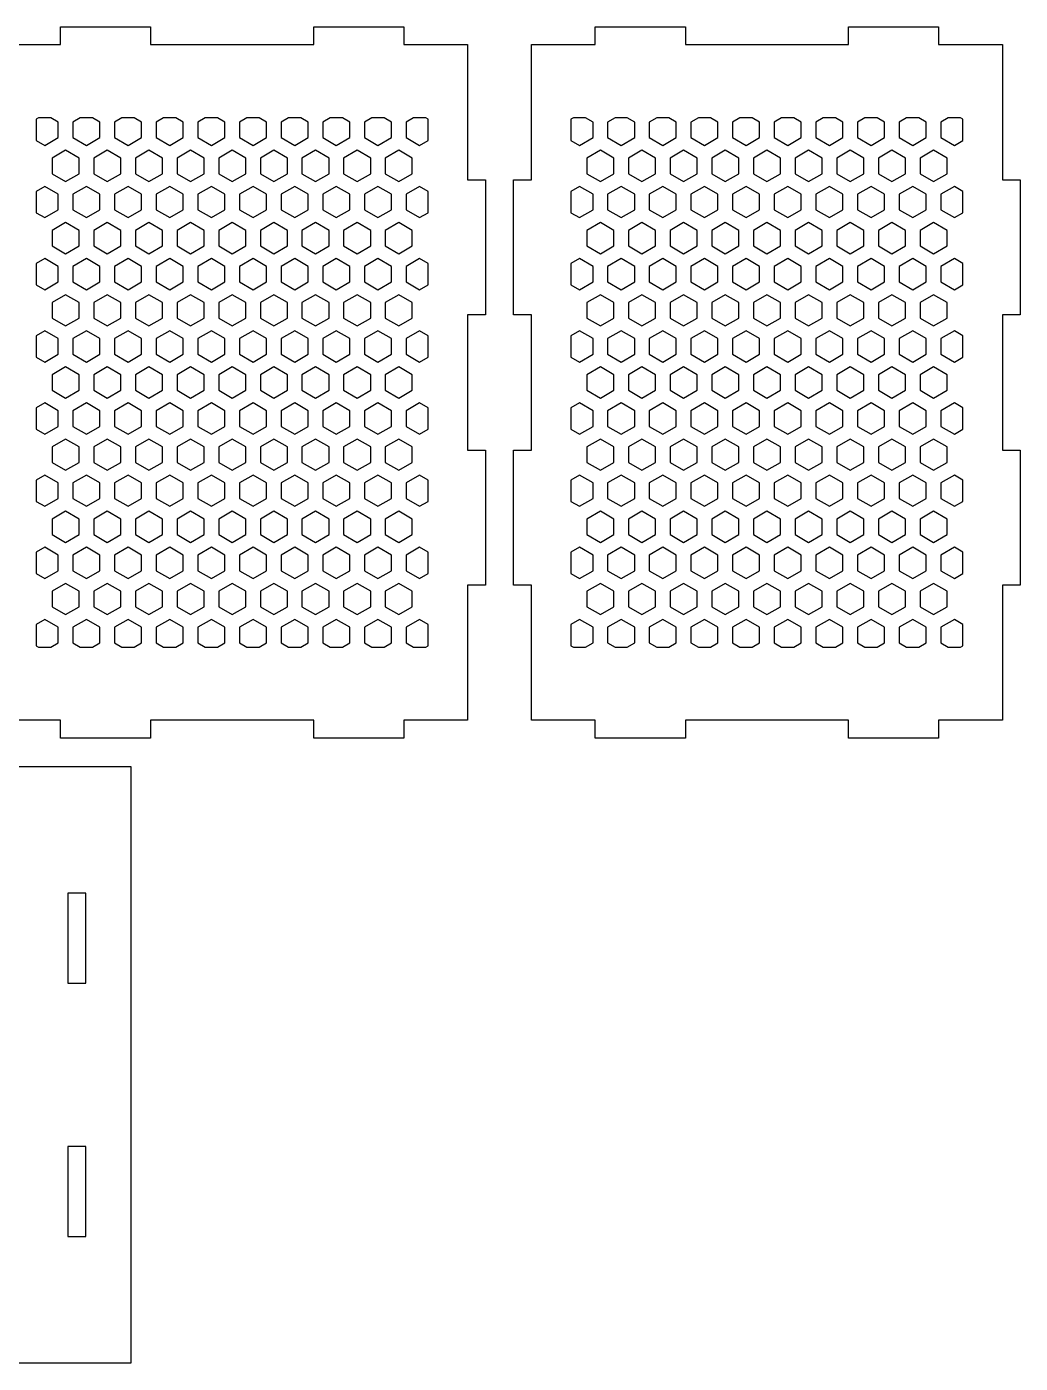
# Model space of a CAD drawing. Header units: millimetres. Extents: x 0 to 375, y -237 to 0.
# Drawn here: x 198.5 to 375, y -237.3 to 0 of the extents above; entities that cross this region are included whole.
import ezdxf

# ---------------------------------------------------------------- set-up
doc = ezdxf.new("R2010")
doc.units = ezdxf.units.MM
doc.layers.add('CUT', color=1, linetype='Continuous')

msp = doc.modelspace()

# ---------------------------------------------------------------- linework, layer by layer
at = {"layer": 'CUT'}
msp.add_lwpolyline([(193.18, -3.17), (204.5, -3.17), (204.5, 0), (220.5, 0), (220.5, -3.17), (249.5, -3.17), (249.5, 0), (265.5, 0), (265.5, -3.17), (276.82, -3.17), (276.82, -27.17), (280, -27.17), (280, -51.17), (276.82, -51.17), (276.82, -75.17), (280, -75.17), (280, -99.17), (276.82, -99.17), (276.82, -123.17), (265.5, -123.17), (265.5, -126.35), (265.5, -126.35), (249.5, -126.35), (249.5, -123.17), (220.5, -123.17), (220.5, -126.35), (204.5, -126.35), (204.5, -123.17), (193.18, -123.17)], dxfattribs=at)
for points in [[(360.5, -126.35), (344.5, -126.35), (344.5, -123.17), (315.5, -123.17), (315.5, -126.35), (299.5, -126.35), (299.5, -123.17), (288.18, -123.17), (288.18, -99.17), (285, -99.17), (285, -75.17), (288.18, -75.17), (288.18, -51.17), (285, -51.17), (285, -27.17), (288.18, -27.17), (288.18, -3.17), (299.5, -3.17), (299.5, 0), (315.5, 0), (315.5, -3.17), (344.5, -3.17), (344.5, 0), (360.5, 0), (360.5, -3.17), (371.82, -3.17), (371.82, -27.17), (375, -27.17), (375, -51.17), (371.82, -51.17), (371.82, -75.17), (375, -75.17), (375, -99.17), (371.82, -99.17), (371.82, -123.17), (360.5, -123.17), (360.5, -126.35)], [(204.1, -16.93), (202.79, -16.17), (200.61, -16.17), (200.18, -16.42), (200.18, -20.21), (201.7, -21.09), (204.1, -19.7), (204.1, -16.93)], [(211.5, -19.7), (211.5, -16.93), (210.19, -16.17), (208.01, -16.17), (206.7, -16.93), (206.7, -19.7), (209.1, -21.09), (211.5, -19.7)], [(218.9, -19.7), (218.9, -16.93), (217.59, -16.17), (215.41, -16.17), (214.1, -16.93), (214.1, -19.7), (216.5, -21.09), (218.9, -19.7)], [(226.3, -19.7), (226.3, -16.93), (224.99, -16.17), (222.81, -16.17), (221.5, -16.93), (221.5, -19.7), (223.9, -21.09), (226.3, -19.7)], [(233.7, -16.93), (232.39, -16.17), (230.21, -16.17), (228.9, -16.93), (228.9, -19.7), (231.3, -21.09), (233.7, -19.7), (233.7, -16.93)], [(241.1, -16.93), (239.79, -16.17), (237.61, -16.17), (236.3, -16.93), (236.3, -19.7), (238.7, -21.09), (241.1, -19.7), (241.1, -16.93)], [(248.5, -19.7), (248.5, -16.93), (247.19, -16.17), (245.01, -16.17), (243.7, -16.93), (243.7, -19.7), (246.1, -21.09), (248.5, -19.7)], [(255.9, -19.7), (255.9, -16.93), (254.59, -16.17), (252.41, -16.17), (251.1, -16.93), (251.1, -19.7), (253.5, -21.09), (255.9, -19.7)], [(263.3, -16.93), (261.99, -16.17), (259.81, -16.17), (258.5, -16.93), (258.5, -19.7), (260.9, -21.09), (263.3, -19.7), (263.3, -16.93)], [(268.3, -21.09), (269.82, -20.21), (269.82, -16.42), (269.39, -16.17), (267.21, -16.17), (265.9, -16.93), (265.9, -19.7), (268.3, -21.09)], [(299.1, -16.93), (297.79, -16.17), (295.61, -16.17), (295.18, -16.42), (295.18, -20.21), (296.7, -21.09), (299.1, -19.7), (299.1, -16.93)], [(306.5, -19.7), (306.5, -16.93), (305.19, -16.17), (303.01, -16.17), (301.7, -16.93), (301.7, -19.7), (304.1, -21.09), (306.5, -19.7)], [(313.9, -19.7), (313.9, -16.93), (312.59, -16.17), (310.41, -16.17), (309.1, -16.93), (309.1, -19.7), (311.5, -21.09), (313.9, -19.7)], [(321.3, -19.7), (321.3, -16.93), (319.99, -16.17), (317.81, -16.17), (316.5, -16.93), (316.5, -19.7), (318.9, -21.09), (321.3, -19.7)], [(328.7, -16.93), (327.39, -16.17), (325.21, -16.17), (323.9, -16.93), (323.9, -19.7), (326.3, -21.09), (328.7, -19.7), (328.7, -16.93)], [(336.1, -16.93), (334.79, -16.17), (332.61, -16.17), (331.3, -16.93), (331.3, -19.7), (333.7, -21.09), (336.1, -19.7), (336.1, -16.93)], [(343.5, -19.7), (343.5, -16.93), (342.19, -16.17), (340.01, -16.17), (338.7, -16.93), (338.7, -19.7), (341.1, -21.09), (343.5, -19.7)], [(350.9, -19.7), (350.9, -16.93), (349.59, -16.17), (347.41, -16.17), (346.1, -16.93), (346.1, -19.7), (348.5, -21.09), (350.9, -19.7)], [(358.3, -16.93), (356.99, -16.17), (354.81, -16.17), (353.5, -16.93), (353.5, -19.7), (355.9, -21.09), (358.3, -19.7), (358.3, -16.93)], [(363.3, -21.09), (364.82, -20.21), (364.82, -16.42), (364.39, -16.17), (362.21, -16.17), (360.9, -16.93), (360.9, -19.7), (363.3, -21.09)], [(207.8, -26.11), (207.8, -23.34), (205.4, -21.95), (203, -23.34), (203, -26.11), (205.4, -27.49), (207.8, -26.11)], [(215.2, -26.11), (215.2, -23.34), (212.8, -21.95), (210.4, -23.34), (210.4, -26.11), (212.8, -27.49), (215.2, -26.11)], [(220.2, -27.49), (222.6, -26.11), (222.6, -23.34), (220.2, -21.95), (217.8, -23.34), (217.8, -26.11), (220.2, -27.49)], [(230, -26.11), (230, -23.34), (227.6, -21.95), (225.2, -23.34), (225.2, -26.11), (227.6, -27.49), (230, -26.11)], [(237.4, -26.11), (237.4, -23.34), (235, -21.95), (232.6, -23.34), (232.6, -26.11), (235, -27.49), (237.4, -26.11)], [(244.8, -26.11), (244.8, -23.34), (242.4, -21.95), (240, -23.34), (240, -26.11), (242.4, -27.49), (244.8, -26.11)], [(249.8, -27.49), (252.2, -26.11), (252.2, -23.34), (249.8, -21.95), (247.4, -23.34), (247.4, -26.11), (249.8, -27.49)], [(259.6, -26.11), (259.6, -23.34), (257.2, -21.95), (254.8, -23.34), (254.8, -26.11), (257.2, -27.49), (259.6, -26.11)], [(267, -26.11), (267, -23.34), (264.6, -21.95), (262.2, -23.34), (262.2, -26.11), (264.6, -27.49), (267, -26.11)], [(302.8, -26.11), (302.8, -23.34), (300.4, -21.95), (298, -23.34), (298, -26.11), (300.4, -27.49), (302.8, -26.11)], [(310.2, -26.11), (310.2, -23.34), (307.8, -21.95), (305.4, -23.34), (305.4, -26.11), (307.8, -27.49), (310.2, -26.11)], [(315.2, -27.49), (317.6, -26.11), (317.6, -23.34), (315.2, -21.95), (312.8, -23.34), (312.8, -26.11), (315.2, -27.49)], [(325, -26.11), (325, -23.34), (322.6, -21.95), (320.2, -23.34), (320.2, -26.11), (322.6, -27.49), (325, -26.11)], [(332.4, -26.11), (332.4, -23.34), (330, -21.95), (327.6, -23.34), (327.6, -26.11), (330, -27.49), (332.4, -26.11)], [(339.8, -26.11), (339.8, -23.34), (337.4, -21.95), (335, -23.34), (335, -26.11), (337.4, -27.49), (339.8, -26.11)], [(344.8, -27.49), (347.2, -26.11), (347.2, -23.34), (344.8, -21.95), (342.4, -23.34), (342.4, -26.11), (344.8, -27.49)], [(354.6, -26.11), (354.6, -23.34), (352.2, -21.95), (349.8, -23.34), (349.8, -26.11), (352.2, -27.49), (354.6, -26.11)], [(362, -26.11), (362, -23.34), (359.6, -21.95), (357.2, -23.34), (357.2, -26.11), (359.6, -27.49), (362, -26.11)], [(204.1, -32.52), (204.1, -29.75), (201.7, -28.36), (200.18, -29.24), (200.18, -33.02), (201.7, -33.9), (204.1, -32.52)], [(211.5, -32.52), (211.5, -29.75), (209.1, -28.36), (206.7, -29.75), (206.7, -32.52), (209.1, -33.9), (211.5, -32.52)], [(218.9, -32.52), (218.9, -29.75), (216.5, -28.36), (214.1, -29.75), (214.1, -32.52), (216.5, -33.9), (218.9, -32.52)], [(226.3, -32.52), (226.3, -29.75), (223.9, -28.36), (221.5, -29.75), (221.5, -32.52), (223.9, -33.9), (226.3, -32.52)], [(233.7, -32.52), (233.7, -29.75), (231.3, -28.36), (228.9, -29.75), (228.9, -32.52), (231.3, -33.9), (233.7, -32.52)], [(241.1, -32.52), (241.1, -29.75), (238.7, -28.36), (236.3, -29.75), (236.3, -32.52), (238.7, -33.9), (241.1, -32.52)], [(248.5, -32.52), (248.5, -29.75), (246.1, -28.36), (243.7, -29.75), (243.7, -32.52), (246.1, -33.9), (248.5, -32.52)], [(255.9, -32.52), (255.9, -29.75), (253.5, -28.36), (251.1, -29.75), (251.1, -32.52), (253.5, -33.9), (255.9, -32.52)], [(263.3, -32.52), (263.3, -29.75), (260.9, -28.36), (258.5, -29.75), (258.5, -32.52), (260.9, -33.9), (263.3, -32.52)], [(268.3, -33.9), (269.82, -33.02), (269.82, -29.24), (268.3, -28.36), (265.9, -29.75), (265.9, -32.52), (268.3, -33.9)], [(299.1, -32.52), (299.1, -29.75), (296.7, -28.36), (295.18, -29.24), (295.18, -33.02), (296.7, -33.9), (299.1, -32.52)], [(306.5, -32.52), (306.5, -29.75), (304.1, -28.36), (301.7, -29.75), (301.7, -32.52), (304.1, -33.9), (306.5, -32.52)], [(313.9, -32.52), (313.9, -29.75), (311.5, -28.36), (309.1, -29.75), (309.1, -32.52), (311.5, -33.9), (313.9, -32.52)], [(321.3, -32.52), (321.3, -29.75), (318.9, -28.36), (316.5, -29.75), (316.5, -32.52), (318.9, -33.9), (321.3, -32.52)], [(328.7, -32.52), (328.7, -29.75), (326.3, -28.36), (323.9, -29.75), (323.9, -32.52), (326.3, -33.9), (328.7, -32.52)], [(336.1, -32.52), (336.1, -29.75), (333.7, -28.36), (331.3, -29.75), (331.3, -32.52), (333.7, -33.9), (336.1, -32.52)], [(343.5, -32.52), (343.5, -29.75), (341.1, -28.36), (338.7, -29.75), (338.7, -32.52), (341.1, -33.9), (343.5, -32.52)], [(350.9, -32.52), (350.9, -29.75), (348.5, -28.36), (346.1, -29.75), (346.1, -32.52), (348.5, -33.9), (350.9, -32.52)], [(358.3, -32.52), (358.3, -29.75), (355.9, -28.36), (353.5, -29.75), (353.5, -32.52), (355.9, -33.9), (358.3, -32.52)], [(363.3, -33.9), (364.82, -33.02), (364.82, -29.24), (363.3, -28.36), (360.9, -29.75), (360.9, -32.52), (363.3, -33.9)], [(207.8, -38.93), (207.8, -36.16), (205.4, -34.77), (203, -36.16), (203, -38.93), (205.4, -40.31), (207.8, -38.93)], [(215.2, -38.93), (215.2, -36.16), (212.8, -34.77), (210.4, -36.16), (210.4, -38.93), (212.8, -40.31), (215.2, -38.93)], [(222.6, -38.93), (222.6, -36.16), (220.2, -34.77), (217.8, -36.16), (217.8, -38.93), (220.2, -40.31), (222.6, -38.93)], [(230, -38.93), (230, -36.16), (227.6, -34.77), (225.2, -36.16), (225.2, -38.93), (227.6, -40.31), (230, -38.93)], [(237.4, -38.93), (237.4, -36.16), (235, -34.77), (232.6, -36.16), (232.6, -38.93), (235, -40.31), (237.4, -38.93)], [(242.4, -40.31), (244.8, -38.93), (244.8, -36.16), (242.4, -34.77), (240, -36.16), (240, -38.93), (242.4, -40.31)], [(252.2, -38.93), (252.2, -36.16), (249.8, -34.77), (247.4, -36.16), (247.4, -38.93), (249.8, -40.31), (252.2, -38.93)], [(259.6, -38.93), (259.6, -36.16), (257.2, -34.77), (254.8, -36.16), (254.8, -38.93), (257.2, -40.31), (259.6, -38.93)], [(267, -38.93), (267, -36.16), (264.6, -34.77), (262.2, -36.16), (262.2, -38.93), (264.6, -40.31), (267, -38.93)], [(302.8, -38.93), (302.8, -36.16), (300.4, -34.77), (298, -36.16), (298, -38.93), (300.4, -40.31), (302.8, -38.93)], [(310.2, -38.93), (310.2, -36.16), (307.8, -34.77), (305.4, -36.16), (305.4, -38.93), (307.8, -40.31), (310.2, -38.93)], [(317.6, -38.93), (317.6, -36.16), (315.2, -34.77), (312.8, -36.16), (312.8, -38.93), (315.2, -40.31), (317.6, -38.93)], [(325, -38.93), (325, -36.16), (322.6, -34.77), (320.2, -36.16), (320.2, -38.93), (322.6, -40.31), (325, -38.93)], [(332.4, -38.93), (332.4, -36.16), (330, -34.77), (327.6, -36.16), (327.6, -38.93), (330, -40.31), (332.4, -38.93)], [(337.4, -40.31), (339.8, -38.93), (339.8, -36.16), (337.4, -34.77), (335, -36.16), (335, -38.93), (337.4, -40.31)], [(347.2, -38.93), (347.2, -36.16), (344.8, -34.77), (342.4, -36.16), (342.4, -38.93), (344.8, -40.31), (347.2, -38.93)], [(354.6, -38.93), (354.6, -36.16), (352.2, -34.77), (349.8, -36.16), (349.8, -38.93), (352.2, -40.31), (354.6, -38.93)], [(362, -38.93), (362, -36.16), (359.6, -34.77), (357.2, -36.16), (357.2, -38.93), (359.6, -40.31), (362, -38.93)], [(201.7, -46.72), (204.1, -45.33), (204.1, -42.56), (201.7, -41.18), (200.18, -42.06), (200.18, -45.84), (201.7, -46.72)], [(209.1, -46.72), (211.5, -45.33), (211.5, -42.56), (209.1, -41.18), (206.7, -42.56), (206.7, -45.33), (209.1, -46.72)], [(218.9, -45.33), (218.9, -42.56), (216.5, -41.18), (214.1, -42.56), (214.1, -45.33), (216.5, -46.72), (218.9, -45.33)], [(223.9, -46.72), (226.3, -45.33), (226.3, -42.56), (223.9, -41.18), (221.5, -42.56), (221.5, -45.33), (223.9, -46.72)], [(233.7, -45.33), (233.7, -42.56), (231.3, -41.18), (228.9, -42.56), (228.9, -45.33), (231.3, -46.72), (233.7, -45.33)], [(238.7, -46.72), (241.1, -45.33), (241.1, -42.56), (238.7, -41.18), (236.3, -42.56), (236.3, -45.33), (238.7, -46.72)], [(248.5, -45.33), (248.5, -42.56), (246.1, -41.18), (243.7, -42.56), (243.7, -45.33), (246.1, -46.72), (248.5, -45.33)], [(253.5, -46.72), (255.9, -45.33), (255.9, -42.56), (253.5, -41.18), (251.1, -42.56), (251.1, -45.33), (253.5, -46.72)], [(263.3, -45.33), (263.3, -42.56), (260.9, -41.18), (258.5, -42.56), (258.5, -45.33), (260.9, -46.72), (263.3, -45.33)], [(265.9, -45.33), (268.3, -46.72), (269.82, -45.84), (269.82, -42.06), (268.3, -41.18), (265.9, -42.56), (265.9, -45.33)], [(296.7, -46.72), (299.1, -45.33), (299.1, -42.56), (296.7, -41.18), (295.18, -42.06), (295.18, -45.84), (296.7, -46.72)], [(304.1, -46.72), (306.5, -45.33), (306.5, -42.56), (304.1, -41.18), (301.7, -42.56), (301.7, -45.33), (304.1, -46.72)], [(313.9, -45.33), (313.9, -42.56), (311.5, -41.18), (309.1, -42.56), (309.1, -45.33), (311.5, -46.72), (313.9, -45.33)], [(318.9, -46.72), (321.3, -45.33), (321.3, -42.56), (318.9, -41.18), (316.5, -42.56), (316.5, -45.33), (318.9, -46.72)], [(328.7, -45.33), (328.7, -42.56), (326.3, -41.18), (323.9, -42.56), (323.9, -45.33), (326.3, -46.72), (328.7, -45.33)], [(333.7, -46.72), (336.1, -45.33), (336.1, -42.56), (333.7, -41.18), (331.3, -42.56), (331.3, -45.33), (333.7, -46.72)], [(343.5, -45.33), (343.5, -42.56), (341.1, -41.18), (338.7, -42.56), (338.7, -45.33), (341.1, -46.72), (343.5, -45.33)], [(348.5, -46.72), (350.9, -45.33), (350.9, -42.56), (348.5, -41.18), (346.1, -42.56), (346.1, -45.33), (348.5, -46.72)], [(358.3, -45.33), (358.3, -42.56), (355.9, -41.18), (353.5, -42.56), (353.5, -45.33), (355.9, -46.72), (358.3, -45.33)], [(360.9, -45.33), (363.3, -46.72), (364.82, -45.84), (364.82, -42.06), (363.3, -41.18), (360.9, -42.56), (360.9, -45.33)], [(207.8, -51.74), (207.8, -48.97), (205.4, -47.59), (203, -48.97), (203, -51.74), (205.4, -53.13), (207.8, -51.74)], [(215.2, -51.74), (215.2, -48.97), (212.8, -47.59), (210.4, -48.97), (210.4, -51.74), (212.8, -53.13), (215.2, -51.74)], [(220.2, -53.13), (222.6, -51.74), (222.6, -48.97), (220.2, -47.59), (217.8, -48.97), (217.8, -51.74), (220.2, -53.13)], [(230, -51.74), (230, -48.97), (227.6, -47.59), (225.2, -48.97), (225.2, -51.74), (227.6, -53.13), (230, -51.74)], [(237.4, -51.74), (237.4, -48.97), (235, -47.59), (232.6, -48.97), (232.6, -51.74), (235, -53.13), (237.4, -51.74)], [(244.8, -51.74), (244.8, -48.97), (242.4, -47.59), (240, -48.97), (240, -51.74), (242.4, -53.13), (244.8, -51.74)], [(252.2, -51.74), (252.2, -48.97), (249.8, -47.59), (247.4, -48.97), (247.4, -51.74), (249.8, -53.13), (252.2, -51.74)], [(259.6, -51.74), (259.6, -48.97), (257.2, -47.59), (254.8, -48.97), (254.8, -51.74), (257.2, -53.13), (259.6, -51.74)], [(267, -51.74), (267, -48.97), (264.6, -47.59), (262.2, -48.97), (262.2, -51.74), (264.6, -53.13), (267, -51.74)], [(302.8, -51.74), (302.8, -48.97), (300.4, -47.59), (298, -48.97), (298, -51.74), (300.4, -53.13), (302.8, -51.74)], [(310.2, -51.74), (310.2, -48.97), (307.8, -47.59), (305.4, -48.97), (305.4, -51.74), (307.8, -53.13), (310.2, -51.74)], [(315.2, -53.13), (317.6, -51.74), (317.6, -48.97), (315.2, -47.59), (312.8, -48.97), (312.8, -51.74), (315.2, -53.13)], [(325, -51.74), (325, -48.97), (322.6, -47.59), (320.2, -48.97), (320.2, -51.74), (322.6, -53.13), (325, -51.74)], [(332.4, -51.74), (332.4, -48.97), (330, -47.59), (327.6, -48.97), (327.6, -51.74), (330, -53.13), (332.4, -51.74)], [(339.8, -51.74), (339.8, -48.97), (337.4, -47.59), (335, -48.97), (335, -51.74), (337.4, -53.13), (339.8, -51.74)], [(347.2, -51.74), (347.2, -48.97), (344.8, -47.59), (342.4, -48.97), (342.4, -51.74), (344.8, -53.13), (347.2, -51.74)], [(354.6, -51.74), (354.6, -48.97), (352.2, -47.59), (349.8, -48.97), (349.8, -51.74), (352.2, -53.13), (354.6, -51.74)], [(362, -51.74), (362, -48.97), (359.6, -47.59), (357.2, -48.97), (357.2, -51.74), (359.6, -53.13), (362, -51.74)], [(204.1, -58.15), (204.1, -55.38), (201.7, -54), (200.18, -54.88), (200.18, -58.66), (201.7, -59.54), (204.1, -58.15)], [(211.5, -58.15), (211.5, -55.38), (209.1, -54), (206.7, -55.38), (206.7, -58.15), (209.1, -59.54), (211.5, -58.15)], [(218.9, -58.15), (218.9, -55.38), (216.5, -54), (214.1, -55.38), (214.1, -58.15), (216.5, -59.54), (218.9, -58.15)], [(226.3, -58.15), (226.3, -55.38), (223.9, -54), (221.5, -55.38), (221.5, -58.15), (223.9, -59.54), (226.3, -58.15)], [(233.7, -58.15), (233.7, -55.38), (231.3, -54), (228.9, -55.38), (228.9, -58.15), (231.3, -59.54), (233.7, -58.15)], [(241.1, -58.15), (241.1, -55.38), (238.7, -54), (236.3, -55.38), (236.3, -58.15), (238.7, -59.54), (241.1, -58.15)], [(248.5, -58.15), (248.5, -55.38), (246.1, -54), (243.7, -55.38), (243.7, -58.15), (246.1, -59.54), (248.5, -58.15)], [(255.9, -58.15), (255.9, -55.38), (253.5, -54), (251.1, -55.38), (251.1, -58.15), (253.5, -59.54), (255.9, -58.15)], [(263.3, -58.15), (263.3, -55.38), (260.9, -54), (258.5, -55.38), (258.5, -58.15), (260.9, -59.54), (263.3, -58.15)], [(268.3, -59.54), (269.82, -58.66), (269.82, -54.88), (268.3, -54), (265.9, -55.38), (265.9, -58.15), (268.3, -59.54)], [(299.1, -58.15), (299.1, -55.38), (296.7, -54), (295.18, -54.88), (295.18, -58.66), (296.7, -59.54), (299.1, -58.15)], [(306.5, -58.15), (306.5, -55.38), (304.1, -54), (301.7, -55.38), (301.7, -58.15), (304.1, -59.54), (306.5, -58.15)], [(313.9, -58.15), (313.9, -55.38), (311.5, -54), (309.1, -55.38), (309.1, -58.15), (311.5, -59.54), (313.9, -58.15)], [(321.3, -58.15), (321.3, -55.38), (318.9, -54), (316.5, -55.38), (316.5, -58.15), (318.9, -59.54), (321.3, -58.15)], [(328.7, -58.15), (328.7, -55.38), (326.3, -54), (323.9, -55.38), (323.9, -58.15), (326.3, -59.54), (328.7, -58.15)], [(336.1, -58.15), (336.1, -55.38), (333.7, -54), (331.3, -55.38), (331.3, -58.15), (333.7, -59.54), (336.1, -58.15)], [(343.5, -58.15), (343.5, -55.38), (341.1, -54), (338.7, -55.38), (338.7, -58.15), (341.1, -59.54), (343.5, -58.15)], [(350.9, -58.15), (350.9, -55.38), (348.5, -54), (346.1, -55.38), (346.1, -58.15), (348.5, -59.54), (350.9, -58.15)], [(358.3, -58.15), (358.3, -55.38), (355.9, -54), (353.5, -55.38), (353.5, -58.15), (355.9, -59.54), (358.3, -58.15)], [(363.3, -59.54), (364.82, -58.66), (364.82, -54.88), (363.3, -54), (360.9, -55.38), (360.9, -58.15), (363.3, -59.54)], [(207.8, -64.56), (207.8, -61.79), (205.4, -60.4), (203, -61.79), (203, -64.56), (205.4, -65.95), (207.8, -64.56)], [(215.2, -64.56), (215.2, -61.79), (212.8, -60.4), (210.4, -61.79), (210.4, -64.56), (212.8, -65.95), (215.2, -64.56)], [(222.6, -64.56), (222.6, -61.79), (220.2, -60.4), (217.8, -61.79), (217.8, -64.56), (220.2, -65.95), (222.6, -64.56)], [(230, -64.56), (230, -61.79), (227.6, -60.4), (225.2, -61.79), (225.2, -64.56), (227.6, -65.95), (230, -64.56)], [(237.4, -64.56), (237.4, -61.79), (235, -60.4), (232.6, -61.79), (232.6, -64.56), (235, -65.95), (237.4, -64.56)], [(244.8, -64.56), (244.8, -61.79), (242.4, -60.4), (240, -61.79), (240, -64.56), (242.4, -65.95), (244.8, -64.56)], [(249.8, -65.95), (252.2, -64.56), (252.2, -61.79), (249.8, -60.4), (247.4, -61.79), (247.4, -64.56), (249.8, -65.95)], [(257.2, -65.95), (259.6, -64.56), (259.6, -61.79), (257.2, -60.4), (254.8, -61.79), (254.8, -64.56), (257.2, -65.95)], [(267, -64.56), (267, -61.79), (264.6, -60.4), (262.2, -61.79), (262.2, -64.56), (264.6, -65.95), (267, -64.56)], [(302.8, -64.56), (302.8, -61.79), (300.4, -60.4), (298, -61.79), (298, -64.56), (300.4, -65.95), (302.8, -64.56)], [(310.2, -64.56), (310.2, -61.79), (307.8, -60.4), (305.4, -61.79), (305.4, -64.56), (307.8, -65.95), (310.2, -64.56)], [(317.6, -64.56), (317.6, -61.79), (315.2, -60.4), (312.8, -61.79), (312.8, -64.56), (315.2, -65.95), (317.6, -64.56)], [(325, -64.56), (325, -61.79), (322.6, -60.4), (320.2, -61.79), (320.2, -64.56), (322.6, -65.95), (325, -64.56)], [(332.4, -64.56), (332.4, -61.79), (330, -60.4), (327.6, -61.79), (327.6, -64.56), (330, -65.95), (332.4, -64.56)], [(339.8, -64.56), (339.8, -61.79), (337.4, -60.4), (335, -61.79), (335, -64.56), (337.4, -65.95), (339.8, -64.56)], [(344.8, -65.95), (347.2, -64.56), (347.2, -61.79), (344.8, -60.4), (342.4, -61.79), (342.4, -64.56), (344.8, -65.95)], [(352.2, -65.95), (354.6, -64.56), (354.6, -61.79), (352.2, -60.4), (349.8, -61.79), (349.8, -64.56), (352.2, -65.95)], [(362, -64.56), (362, -61.79), (359.6, -60.4), (357.2, -61.79), (357.2, -64.56), (359.6, -65.95), (362, -64.56)], [(201.7, -72.35), (204.1, -70.97), (204.1, -68.2), (201.7, -66.81), (200.18, -67.69), (200.18, -71.47), (201.7, -72.35)], [(209.1, -72.35), (211.5, -70.97), (211.5, -68.2), (209.1, -66.81), (206.7, -68.2), (206.7, -70.97), (209.1, -72.35)], [(216.5, -72.35), (218.9, -70.97), (218.9, -68.2), (216.5, -66.81), (214.1, -68.2), (214.1, -70.97), (216.5, -72.35)], [(226.3, -70.97), (226.3, -68.2), (223.9, -66.81), (221.5, -68.2), (221.5, -70.97), (223.9, -72.35), (226.3, -70.97)], [(231.3, -72.35), (233.7, -70.97), (233.7, -68.2), (231.3, -66.81), (228.9, -68.2), (228.9, -70.97), (231.3, -72.35)], [(241.1, -70.97), (241.1, -68.2), (238.7, -66.81), (236.3, -68.2), (236.3, -70.97), (238.7, -72.35), (241.1, -70.97)], [(246.1, -72.35), (248.5, -70.97), (248.5, -68.2), (246.1, -66.81), (243.7, -68.2), (243.7, -70.97), (246.1, -72.35)], [(255.9, -70.97), (255.9, -68.2), (253.5, -66.81), (251.1, -68.2), (251.1, -70.97), (253.5, -72.35), (255.9, -70.97)], [(263.3, -70.97), (263.3, -68.2), (260.9, -66.81), (258.5, -68.2), (258.5, -70.97), (260.9, -72.35), (263.3, -70.97)], [(265.9, -70.97), (268.3, -72.35), (269.82, -71.47), (269.82, -67.69), (268.3, -66.81), (265.9, -68.2), (265.9, -70.97)], [(296.7, -72.35), (299.1, -70.97), (299.1, -68.2), (296.7, -66.81), (295.18, -67.69), (295.18, -71.47), (296.7, -72.35)], [(304.1, -72.35), (306.5, -70.97), (306.5, -68.2), (304.1, -66.81), (301.7, -68.2), (301.7, -70.97), (304.1, -72.35)], [(311.5, -72.35), (313.9, -70.97), (313.9, -68.2), (311.5, -66.81), (309.1, -68.2), (309.1, -70.97), (311.5, -72.35)], [(321.3, -70.97), (321.3, -68.2), (318.9, -66.81), (316.5, -68.2), (316.5, -70.97), (318.9, -72.35), (321.3, -70.97)], [(326.3, -72.35), (328.7, -70.97), (328.7, -68.2), (326.3, -66.81), (323.9, -68.2), (323.9, -70.97), (326.3, -72.35)], [(336.1, -70.97), (336.1, -68.2), (333.7, -66.81), (331.3, -68.2), (331.3, -70.97), (333.7, -72.35), (336.1, -70.97)], [(341.1, -72.35), (343.5, -70.97), (343.5, -68.2), (341.1, -66.81), (338.7, -68.2), (338.7, -70.97), (341.1, -72.35)], [(350.9, -70.97), (350.9, -68.2), (348.5, -66.81), (346.1, -68.2), (346.1, -70.97), (348.5, -72.35), (350.9, -70.97)], [(358.3, -70.97), (358.3, -68.2), (355.9, -66.81), (353.5, -68.2), (353.5, -70.97), (355.9, -72.35), (358.3, -70.97)], [(360.9, -70.97), (363.3, -72.35), (364.82, -71.47), (364.82, -67.69), (363.3, -66.81), (360.9, -68.2), (360.9, -70.97)], [(207.8, -77.38), (207.8, -74.61), (205.4, -73.22), (203, -74.61), (203, -77.38), (205.4, -78.76), (207.8, -77.38)], [(215.2, -77.38), (215.2, -74.61), (212.8, -73.22), (210.4, -74.61), (210.4, -77.38), (212.8, -78.76), (215.2, -77.38)], [(222.6, -77.38), (222.6, -74.61), (220.2, -73.22), (217.8, -74.61), (217.8, -77.38), (220.2, -78.76), (222.6, -77.38)], [(230, -77.38), (230, -74.61), (227.6, -73.22), (225.2, -74.61), (225.2, -77.38), (227.6, -78.76), (230, -77.38)], [(237.4, -77.38), (237.4, -74.61), (235, -73.22), (232.6, -74.61), (232.6, -77.38), (235, -78.76), (237.4, -77.38)], [(244.8, -77.38), (244.8, -74.61), (242.4, -73.22), (240, -74.61), (240, -77.38), (242.4, -78.76), (244.8, -77.38)], [(252.2, -77.38), (252.2, -74.61), (249.8, -73.22), (247.4, -74.61), (247.4, -77.38), (249.8, -78.76), (252.2, -77.38)], [(259.6, -77.38), (259.6, -74.61), (257.2, -73.22), (254.8, -74.61), (254.8, -77.38), (257.2, -78.76), (259.6, -77.38)], [(267, -77.38), (267, -74.61), (264.6, -73.22), (262.2, -74.61), (262.2, -77.38), (264.6, -78.76), (267, -77.38)], [(302.8, -77.38), (302.8, -74.61), (300.4, -73.22), (298, -74.61), (298, -77.38), (300.4, -78.76), (302.8, -77.38)], [(310.2, -77.38), (310.2, -74.61), (307.8, -73.22), (305.4, -74.61), (305.4, -77.38), (307.8, -78.76), (310.2, -77.38)], [(317.6, -77.38), (317.6, -74.61), (315.2, -73.22), (312.8, -74.61), (312.8, -77.38), (315.2, -78.76), (317.6, -77.38)], [(325, -77.38), (325, -74.61), (322.6, -73.22), (320.2, -74.61), (320.2, -77.38), (322.6, -78.76), (325, -77.38)], [(332.4, -77.38), (332.4, -74.61), (330, -73.22), (327.6, -74.61), (327.6, -77.38), (330, -78.76), (332.4, -77.38)], [(339.8, -77.38), (339.8, -74.61), (337.4, -73.22), (335, -74.61), (335, -77.38), (337.4, -78.76), (339.8, -77.38)], [(347.2, -77.38), (347.2, -74.61), (344.8, -73.22), (342.4, -74.61), (342.4, -77.38), (344.8, -78.76), (347.2, -77.38)], [(354.6, -77.38), (354.6, -74.61), (352.2, -73.22), (349.8, -74.61), (349.8, -77.38), (352.2, -78.76), (354.6, -77.38)], [(362, -77.38), (362, -74.61), (359.6, -73.22), (357.2, -74.61), (357.2, -77.38), (359.6, -78.76), (362, -77.38)], [(204.1, -83.79), (204.1, -81.02), (201.7, -79.63), (200.18, -80.51), (200.18, -84.29), (201.7, -85.17), (204.1, -83.79)], [(211.5, -83.79), (211.5, -81.02), (209.1, -79.63), (206.7, -81.02), (206.7, -83.79), (209.1, -85.17), (211.5, -83.79)], [(218.9, -83.79), (218.9, -81.02), (216.5, -79.63), (214.1, -81.02), (214.1, -83.79), (216.5, -85.17), (218.9, -83.79)], [(226.3, -83.79), (226.3, -81.02), (223.9, -79.63), (221.5, -81.02), (221.5, -83.79), (223.9, -85.17), (226.3, -83.79)], [(233.7, -83.79), (233.7, -81.02), (231.3, -79.63), (228.9, -81.02), (228.9, -83.79), (231.3, -85.17), (233.7, -83.79)], [(241.1, -83.79), (241.1, -81.02), (238.7, -79.63), (236.3, -81.02), (236.3, -83.79), (238.7, -85.17), (241.1, -83.79)], [(248.5, -83.79), (248.5, -81.02), (246.1, -79.63), (243.7, -81.02), (243.7, -83.79), (246.1, -85.17), (248.5, -83.79)], [(255.9, -83.79), (255.9, -81.02), (253.5, -79.63), (251.1, -81.02), (251.1, -83.79), (253.5, -85.17), (255.9, -83.79)], [(263.3, -83.79), (263.3, -81.02), (260.9, -79.63), (258.5, -81.02), (258.5, -83.79), (260.9, -85.17), (263.3, -83.79)], [(268.3, -85.17), (269.82, -84.29), (269.82, -80.51), (268.3, -79.63), (265.9, -81.02), (265.9, -83.79), (268.3, -85.17)], [(299.1, -83.79), (299.1, -81.02), (296.7, -79.63), (295.18, -80.51), (295.18, -84.29), (296.7, -85.17), (299.1, -83.79)], [(306.5, -83.79), (306.5, -81.02), (304.1, -79.63), (301.7, -81.02), (301.7, -83.79), (304.1, -85.17), (306.5, -83.79)], [(313.9, -83.79), (313.9, -81.02), (311.5, -79.63), (309.1, -81.02), (309.1, -83.79), (311.5, -85.17), (313.9, -83.79)], [(321.3, -83.79), (321.3, -81.02), (318.9, -79.63), (316.5, -81.02), (316.5, -83.79), (318.9, -85.17), (321.3, -83.79)], [(328.7, -83.79), (328.7, -81.02), (326.3, -79.63), (323.9, -81.02), (323.9, -83.79), (326.3, -85.17), (328.7, -83.79)], [(336.1, -83.79), (336.1, -81.02), (333.7, -79.63), (331.3, -81.02), (331.3, -83.79), (333.7, -85.17), (336.1, -83.79)], [(343.5, -83.79), (343.5, -81.02), (341.1, -79.63), (338.7, -81.02), (338.7, -83.79), (341.1, -85.17), (343.5, -83.79)], [(350.9, -83.79), (350.9, -81.02), (348.5, -79.63), (346.1, -81.02), (346.1, -83.79), (348.5, -85.17), (350.9, -83.79)], [(358.3, -83.79), (358.3, -81.02), (355.9, -79.63), (353.5, -81.02), (353.5, -83.79), (355.9, -85.17), (358.3, -83.79)], [(363.3, -85.17), (364.82, -84.29), (364.82, -80.51), (363.3, -79.63), (360.9, -81.02), (360.9, -83.79), (363.3, -85.17)], [(207.8, -90.19), (207.8, -87.42), (205.4, -86.04), (203, -87.42), (203, -90.19), (205.4, -91.58), (207.8, -90.19)], [(215.2, -90.19), (215.2, -87.42), (212.8, -86.04), (210.4, -87.42), (210.4, -90.19), (212.8, -91.58), (215.2, -90.19)], [(222.6, -90.19), (222.6, -87.42), (220.2, -86.04), (217.8, -87.42), (217.8, -90.19), (220.2, -91.58), (222.6, -90.19)], [(230, -90.19), (230, -87.42), (227.6, -86.04), (225.2, -87.42), (225.2, -90.19), (227.6, -91.58), (230, -90.19)], [(235, -91.58), (237.4, -90.19), (237.4, -87.42), (235, -86.04), (232.6, -87.42), (232.6, -90.19), (235, -91.58)], [(244.8, -90.19), (244.8, -87.42), (242.4, -86.04), (240, -87.42), (240, -90.19), (242.4, -91.58), (244.8, -90.19)], [(249.8, -91.58), (252.2, -90.19), (252.2, -87.42), (249.8, -86.04), (247.4, -87.42), (247.4, -90.19), (249.8, -91.58)], [(257.2, -91.58), (259.6, -90.19), (259.6, -87.42), (257.2, -86.04), (254.8, -87.42), (254.8, -90.19), (257.2, -91.58)], [(267, -90.19), (267, -87.42), (264.6, -86.04), (262.2, -87.42), (262.2, -90.19), (264.6, -91.58), (267, -90.19)], [(302.8, -90.19), (302.8, -87.42), (300.4, -86.04), (298, -87.42), (298, -90.19), (300.4, -91.58), (302.8, -90.19)], [(310.2, -90.19), (310.2, -87.42), (307.8, -86.04), (305.4, -87.42), (305.4, -90.19), (307.8, -91.58), (310.2, -90.19)], [(317.6, -90.19), (317.6, -87.42), (315.2, -86.04), (312.8, -87.42), (312.8, -90.19), (315.2, -91.58), (317.6, -90.19)], [(325, -90.19), (325, -87.42), (322.6, -86.04), (320.2, -87.42), (320.2, -90.19), (322.6, -91.58), (325, -90.19)], [(330, -91.58), (332.4, -90.19), (332.4, -87.42), (330, -86.04), (327.6, -87.42), (327.6, -90.19), (330, -91.58)], [(339.8, -90.19), (339.8, -87.42), (337.4, -86.04), (335, -87.42), (335, -90.19), (337.4, -91.58), (339.8, -90.19)], [(344.8, -91.58), (347.2, -90.19), (347.2, -87.42), (344.8, -86.04), (342.4, -87.42), (342.4, -90.19), (344.8, -91.58)], [(352.2, -91.58), (354.6, -90.19), (354.6, -87.42), (352.2, -86.04), (349.8, -87.42), (349.8, -90.19), (352.2, -91.58)], [(362, -90.19), (362, -87.42), (359.6, -86.04), (357.2, -87.42), (357.2, -90.19), (359.6, -91.58), (362, -90.19)], [(204.1, -96.6), (204.1, -93.83), (201.7, -92.45), (200.18, -93.33), (200.18, -97.11), (201.7, -97.99), (204.1, -96.6)], [(211.5, -96.6), (211.5, -93.83), (209.1, -92.45), (206.7, -93.83), (206.7, -96.6), (209.1, -97.99), (211.5, -96.6)], [(218.9, -96.6), (218.9, -93.83), (216.5, -92.45), (214.1, -93.83), (214.1, -96.6), (216.5, -97.99), (218.9, -96.6)], [(226.3, -96.6), (226.3, -93.83), (223.9, -92.45), (221.5, -93.83), (221.5, -96.6), (223.9, -97.99), (226.3, -96.6)], [(231.3, -97.99), (233.7, -96.6), (233.7, -93.83), (231.3, -92.45), (228.9, -93.83), (228.9, -96.6), (231.3, -97.99)], [(238.7, -97.99), (241.1, -96.6), (241.1, -93.83), (238.7, -92.45), (236.3, -93.83), (236.3, -96.6), (238.7, -97.99)], [(248.5, -96.6), (248.5, -93.83), (246.1, -92.45), (243.7, -93.83), (243.7, -96.6), (246.1, -97.99), (248.5, -96.6)], [(255.9, -96.6), (255.9, -93.83), (253.5, -92.45), (251.1, -93.83), (251.1, -96.6), (253.5, -97.99), (255.9, -96.6)], [(260.9, -97.99), (263.3, -96.6), (263.3, -93.83), (260.9, -92.45), (258.5, -93.83), (258.5, -96.6), (260.9, -97.99)], [(268.3, -97.99), (269.82, -97.11), (269.82, -93.33), (268.3, -92.45), (265.9, -93.83), (265.9, -96.6), (268.3, -97.99)], [(299.1, -96.6), (299.1, -93.83), (296.7, -92.45), (295.18, -93.33), (295.18, -97.11), (296.7, -97.99), (299.1, -96.6)], [(306.5, -96.6), (306.5, -93.83), (304.1, -92.45), (301.7, -93.83), (301.7, -96.6), (304.1, -97.99), (306.5, -96.6)], [(313.9, -96.6), (313.9, -93.83), (311.5, -92.45), (309.1, -93.83), (309.1, -96.6), (311.5, -97.99), (313.9, -96.6)], [(321.3, -96.6), (321.3, -93.83), (318.9, -92.45), (316.5, -93.83), (316.5, -96.6), (318.9, -97.99), (321.3, -96.6)], [(326.3, -97.99), (328.7, -96.6), (328.7, -93.83), (326.3, -92.45), (323.9, -93.83), (323.9, -96.6), (326.3, -97.99)], [(333.7, -97.99), (336.1, -96.6), (336.1, -93.83), (333.7, -92.45), (331.3, -93.83), (331.3, -96.6), (333.7, -97.99)], [(343.5, -96.6), (343.5, -93.83), (341.1, -92.45), (338.7, -93.83), (338.7, -96.6), (341.1, -97.99), (343.5, -96.6)], [(350.9, -96.6), (350.9, -93.83), (348.5, -92.45), (346.1, -93.83), (346.1, -96.6), (348.5, -97.99), (350.9, -96.6)], [(355.9, -97.99), (358.3, -96.6), (358.3, -93.83), (355.9, -92.45), (353.5, -93.83), (353.5, -96.6), (355.9, -97.99)], [(363.3, -97.99), (364.82, -97.11), (364.82, -93.33), (363.3, -92.45), (360.9, -93.83), (360.9, -96.6), (363.3, -97.99)], [(207.8, -103.01), (207.8, -100.24), (205.4, -98.86), (203, -100.24), (203, -103.01), (205.4, -104.4), (207.8, -103.01)], [(215.2, -103.01), (215.2, -100.24), (212.8, -98.86), (210.4, -100.24), (210.4, -103.01), (212.8, -104.4), (215.2, -103.01)], [(222.6, -103.01), (222.6, -100.24), (220.2, -98.86), (217.8, -100.24), (217.8, -103.01), (220.2, -104.4), (222.6, -103.01)], [(230, -103.01), (230, -100.24), (227.6, -98.86), (225.2, -100.24), (225.2, -103.01), (227.6, -104.4), (230, -103.01)], [(237.4, -103.01), (237.4, -100.24), (235, -98.86), (232.6, -100.24), (232.6, -103.01), (235, -104.4), (237.4, -103.01)], [(244.8, -103.01), (244.8, -100.24), (242.4, -98.86), (240, -100.24), (240, -103.01), (242.4, -104.4), (244.8, -103.01)], [(252.2, -103.01), (252.2, -100.24), (249.8, -98.86), (247.4, -100.24), (247.4, -103.01), (249.8, -104.4), (252.2, -103.01)], [(259.6, -103.01), (259.6, -100.24), (257.2, -98.86), (254.8, -100.24), (254.8, -103.01), (257.2, -104.4), (259.6, -103.01)], [(267, -103.01), (267, -100.24), (264.6, -98.86), (262.2, -100.24), (262.2, -103.01), (264.6, -104.4), (267, -103.01)], [(302.8, -103.01), (302.8, -100.24), (300.4, -98.86), (298, -100.24), (298, -103.01), (300.4, -104.4), (302.8, -103.01)], [(310.2, -103.01), (310.2, -100.24), (307.8, -98.86), (305.4, -100.24), (305.4, -103.01), (307.8, -104.4), (310.2, -103.01)], [(317.6, -103.01), (317.6, -100.24), (315.2, -98.86), (312.8, -100.24), (312.8, -103.01), (315.2, -104.4), (317.6, -103.01)], [(325, -103.01), (325, -100.24), (322.6, -98.86), (320.2, -100.24), (320.2, -103.01), (322.6, -104.4), (325, -103.01)], [(332.4, -103.01), (332.4, -100.24), (330, -98.86), (327.6, -100.24), (327.6, -103.01), (330, -104.4), (332.4, -103.01)], [(339.8, -103.01), (339.8, -100.24), (337.4, -98.86), (335, -100.24), (335, -103.01), (337.4, -104.4), (339.8, -103.01)], [(347.2, -103.01), (347.2, -100.24), (344.8, -98.86), (342.4, -100.24), (342.4, -103.01), (344.8, -104.4), (347.2, -103.01)], [(354.6, -103.01), (354.6, -100.24), (352.2, -98.86), (349.8, -100.24), (349.8, -103.01), (352.2, -104.4), (354.6, -103.01)], [(362, -103.01), (362, -100.24), (359.6, -98.86), (357.2, -100.24), (357.2, -103.01), (359.6, -104.4), (362, -103.01)], [(204.1, -106.65), (201.7, -105.26), (200.18, -106.14), (200.18, -109.93), (200.61, -110.17), (202.79, -110.17), (204.1, -109.42), (204.1, -106.65)], [(211.5, -106.65), (209.1, -105.26), (206.7, -106.65), (206.7, -109.42), (208.01, -110.17), (210.19, -110.17), (211.5, -109.42), (211.5, -106.65)], [(218.9, -106.65), (216.5, -105.26), (214.1, -106.65), (214.1, -109.42), (215.41, -110.17), (217.59, -110.17), (218.9, -109.42), (218.9, -106.65)], [(226.3, -106.65), (223.9, -105.26), (221.5, -106.65), (221.5, -109.42), (222.81, -110.17), (224.99, -110.17), (226.3, -109.42), (226.3, -106.65)], [(233.7, -106.65), (231.3, -105.26), (228.9, -106.65), (228.9, -109.42), (230.21, -110.17), (232.39, -110.17), (233.7, -109.42), (233.7, -106.65)], [(241.1, -106.65), (238.7, -105.26), (236.3, -106.65), (236.3, -109.42), (237.61, -110.17), (239.79, -110.17), (241.1, -109.42), (241.1, -106.65)], [(248.5, -106.65), (246.1, -105.26), (243.7, -106.65), (243.7, -109.42), (245.01, -110.17), (247.19, -110.17), (248.5, -109.42), (248.5, -106.65)], [(255.9, -106.65), (253.5, -105.26), (251.1, -106.65), (251.1, -109.42), (252.41, -110.17), (254.59, -110.17), (255.9, -109.42), (255.9, -106.65)], [(263.3, -106.65), (260.9, -105.26), (258.5, -106.65), (258.5, -109.42), (259.81, -110.17), (261.99, -110.17), (263.3, -109.42), (263.3, -106.65)], [(269.82, -109.93), (269.82, -106.14), (268.3, -105.26), (265.9, -106.65), (265.9, -109.42), (267.21, -110.17), (269.39, -110.17), (269.82, -109.93)], [(299.1, -106.65), (296.7, -105.26), (295.18, -106.14), (295.18, -109.93), (295.61, -110.17), (297.79, -110.17), (299.1, -109.42), (299.1, -106.65)], [(306.5, -106.65), (304.1, -105.26), (301.7, -106.65), (301.7, -109.42), (303.01, -110.17), (305.19, -110.17), (306.5, -109.42), (306.5, -106.65)], [(313.9, -106.65), (311.5, -105.26), (309.1, -106.65), (309.1, -109.42), (310.41, -110.17), (312.59, -110.17), (313.9, -109.42), (313.9, -106.65)], [(321.3, -106.65), (318.9, -105.26), (316.5, -106.65), (316.5, -109.42), (317.81, -110.17), (319.99, -110.17), (321.3, -109.42), (321.3, -106.65)], [(328.7, -106.65), (326.3, -105.26), (323.9, -106.65), (323.9, -109.42), (325.21, -110.17), (327.39, -110.17), (328.7, -109.42), (328.7, -106.65)], [(336.1, -106.65), (333.7, -105.26), (331.3, -106.65), (331.3, -109.42), (332.61, -110.17), (334.79, -110.17), (336.1, -109.42), (336.1, -106.65)], [(343.5, -106.65), (341.1, -105.26), (338.7, -106.65), (338.7, -109.42), (340.01, -110.17), (342.19, -110.17), (343.5, -109.42), (343.5, -106.65)], [(350.9, -106.65), (348.5, -105.26), (346.1, -106.65), (346.1, -109.42), (347.41, -110.17), (349.59, -110.17), (350.9, -109.42), (350.9, -106.65)], [(358.3, -106.65), (355.9, -105.26), (353.5, -106.65), (353.5, -109.42), (354.81, -110.17), (356.99, -110.17), (358.3, -109.42), (358.3, -106.65)], [(364.82, -109.93), (364.82, -106.14), (363.3, -105.26), (360.9, -106.65), (360.9, -109.42), (362.21, -110.17), (364.39, -110.17), (364.82, -109.93)], [(111, -131.35), (217, -131.35), (217, -237.35), (111, -237.35), (111, -131.35)], [(205.82, -153.85), (205.82, -169.85), (209, -169.85), (209, -153.85), (205.82, -153.85)], [(205.82, -198.85), (205.82, -214.85), (209, -214.85), (209, -198.85), (205.82, -198.85)]]:
    msp.add_lwpolyline(points, close=True, dxfattribs=at)

doc.saveas('drawing.dxf')
